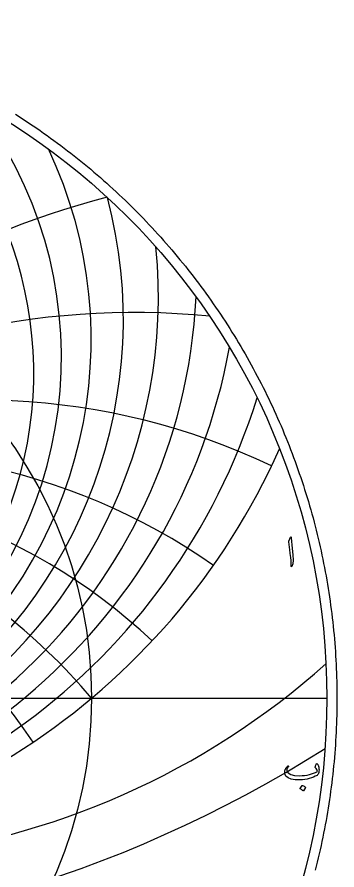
# Model space of a CAD drawing. Header units: millimetres. Extents: x -80 to 80, y -80 to 82.
# Drawn here: x 43.2 to 80.4, y -20 to 79.2 of the extents above; entities that cross this region are included whole.
import ezdxf

# ---------------------------------------------------------------- set-up
doc = ezdxf.new("R2010")
doc.units = ezdxf.units.MM
for name, color, linetype in [('CUT_OUTER', 1, 'Continuous'), ('ENGRAVE', 7, 'Continuous'), ('ENGRAVE_FINE', 8, 'Continuous'), ('TEXT', 5, 'Continuous')]:
    doc.layers.add(name, color=color, linetype=linetype)

msp = doc.modelspace()

# ---------------------------------------------------------------- linework, layer by layer
at = {"layer": 'CUT_OUTER'}
msp.add_lwpolyline([(42.9978, 67.9009), (43.4136, 67.6358), (43.8278, 67.3681), (44.2403, 67.0979), (44.6512, 66.8252), (45.0604, 66.55), (45.4679, 66.2722), (45.8736, 65.992), (46.2777, 65.7093), (46.68, 65.4241), (47.0806, 65.1364), (47.4794, 64.8463), (47.8764, 64.5538), (48.2715, 64.2588), (48.6649, 63.9614), (49.0565, 63.6616), (49.4462, 63.3594), (49.834, 63.0548), (50.22, 62.7479), (50.604, 62.4385), (50.9862, 62.1269), (51.3664, 61.8128), (51.7447, 61.4965), (52.1211, 61.1778), (52.4955, 60.8569), (52.8679, 60.5336), (53.2384, 60.2081), (53.6068, 59.8803), (53.9732, 59.5502), (54.3376, 59.2179), (54.6999, 58.8834), (55.0602, 58.5467), (55.4184, 58.2077), (55.7745, 57.8666), (56.1285, 57.5233), (56.4804, 57.1778), (56.8302, 56.8302), (57.1778, 56.4804), (57.5233, 56.1285), (57.8666, 55.7745), (58.2077, 55.4184), (58.5467, 55.0602), (58.8834, 54.6999), (59.2179, 54.3376), (59.5502, 53.9732), (59.8803, 53.6068), (60.2081, 53.2384), (60.5336, 52.8679), (60.8569, 52.4955), (61.1778, 52.1211), (61.4965, 51.7447), (61.8128, 51.3664), (62.1269, 50.9862), (62.4385, 50.604), (62.7479, 50.22), (63.0548, 49.834), (63.3594, 49.4462), (63.6616, 49.0565), (63.9614, 48.6649), (64.2588, 48.2715), (64.5538, 47.8764), (64.8463, 47.4794), (65.1364, 47.0806), (65.4241, 46.68), (65.7093, 46.2777), (65.992, 45.8736), (66.2722, 45.4679), (66.55, 45.0604), (66.8252, 44.6512), (67.0979, 44.2403), (67.3681, 43.8278), (67.6358, 43.4136), (67.9009, 42.9978), (68.1634, 42.5803), (68.4234, 42.1613), (68.6808, 41.7406), (68.9356, 41.3184), (69.1879, 40.8947), (69.4375, 40.4694), (69.6845, 40.0426), (69.9289, 39.6142), (70.1706, 39.1844), (70.4098, 38.7531), (70.6462, 38.3204), (70.88, 37.8862), (71.1111, 37.4505), (71.3396, 37.0135), (71.5654, 36.5751), (71.7884, 36.1353), (72.0088, 35.6941), (72.2265, 35.2516), (72.4414, 34.8078), (72.6536, 34.3626), (72.8631, 33.9162), (73.0698, 33.4684), (73.2738, 33.0195), (73.475, 32.5692), (73.6735, 32.1178), (73.8692, 31.6651), (74.0621, 31.2113), (74.2522, 30.7563), (74.4395, 30.3001), (74.624, 29.8428), (74.8057, 29.3843), (74.9846, 28.9248), (75.1607, 28.4641), (75.3339, 28.0024), (75.5043, 27.5396), (75.6719, 27.0758), (75.8366, 26.611), (75.9985, 26.1452), (76.1575, 25.6784), (76.3136, 25.2106), (76.4668, 24.7419), (76.6172, 24.2722), (76.7647, 23.8016), (76.9093, 23.3302), (77.051, 22.8578), (77.1898, 22.3846), (77.3257, 21.9106), (77.4587, 21.4357), (77.5888, 20.96), (77.7159, 20.4836), (77.8401, 20.0063), (77.9614, 19.5283), (78.0798, 19.0496), (78.1952, 18.5701), (78.3077, 18.09), (78.4172, 17.6092), (78.5238, 17.1277), (78.6274, 16.6455), (78.728, 16.1628), (78.8257, 15.6794), (78.9204, 15.1954), (79.0122, 14.7109), (79.101, 14.2258), (79.1868, 13.7402), (79.2696, 13.2541), (79.3494, 12.7674), (79.4263, 12.2803), (79.5001, 11.7927), (79.571, 11.3047), (79.6388, 10.8163), (79.7037, 10.3274), (79.7656, 9.8381), (79.8244, 9.3485), (79.8803, 8.8586), (79.9332, 8.3683), (79.983, 7.8776), (80.0298, 7.3867), (80.0736, 6.8955), (80.1144, 6.4041), (80.1522, 5.9124), (80.187, 5.4205), (80.2188, 4.9283), (80.2475, 4.436), (80.2732, 3.9436), (80.2959, 3.4509), (80.3155, 2.9582), (80.3322, 2.4653), (80.3458, 1.9724), (80.3564, 1.4793), (80.3639, 0.9863), (80.3685, 0.4931), (80.37, 0), (80.3685, -0.4931), (80.3639, -0.9863), (80.3564, -1.4793), (80.3458, -1.9724), (80.3322, -2.4653), (80.3155, -2.9582), (80.2959, -3.4509), (80.2732, -3.9436), (80.2475, -4.436), (80.2188, -4.9283), (80.187, -5.4205), (80.1522, -5.9124), (80.1144, -6.4041), (80.0736, -6.8955), (80.0298, -7.3867), (79.983, -7.8776), (79.9332, -8.3683), (79.8803, -8.8586), (79.8244, -9.3485), (79.7656, -9.8381), (79.7037, -10.3274), (79.6388, -10.8163), (79.571, -11.3047), (79.5001, -11.7927), (79.4263, -12.2803), (79.3494, -12.7674), (79.2696, -13.2541), (79.1868, -13.7402), (79.101, -14.2258), (79.0122, -14.7109), (78.9204, -15.1954), (78.8257, -15.6794), (78.728, -16.1628), (78.6274, -16.6455), (78.5238, -17.1277), (78.4172, -17.6092), (78.3077, -18.09), (78.1952, -18.5701), (78.0798, -19.0496), (77.9614, -19.5283), (77.8401, -20.0063)], dxfattribs=at)
at = {"layer": 'ENGRAVE'}
msp.add_lwpolyline([(-79.2, 0), (79.2, 0)], dxfattribs=at)
for radius in [79.2, 51.8435]:
    msp.add_circle((0, 0), radius, dxfattribs=at)
for centre, radius, start, end in [((0, 44.0485), 55.5419, 165.229653, 14.770347), ((0, 61.7847), 80.6541, 203.97548, 336.02452), ((0, -43.5018), 67.6769, 40, 140), ((0, -43.5018), 67.6769, 40, 140), ((19.0512, 71.1001), 90.0328, 276.018696, 311.831683)]:
    msp.add_arc(centre, radius, start, end, dxfattribs=at)
at = {"layer": 'ENGRAVE_FINE'}
for centre, radius, start, end in [((0, 37.8404), 45.1265, 124.801633, 55.198367), ((0, 39.6686), 48.3442, 141.990147, 38.009853), ((0, 41.7254), 51.8027, 154.69046, 25.30954), ((80.6541, -43.5018), 105.2865, 104.862362, 164.907439), ((80.6541, -43.5018), 105.2865, 104.862362, 164.907439), ((0, 46.6844), 59.6105, 174.434401, 5.565599), ((0, 49.6913), 64.0688, 182.713134, 357.286866), ((56.7876, -43.5018), 88.3459, 84.288008, 160.73486), ((56.7876, -43.5018), 88.3459, 84.288008, 160.73486), ((0, 53.1427), 68.9929, 190.30301, 349.69699), ((0, 57.1329), 74.4795, 197.355869, 342.644131), ((39.0733, -43.5018), 78.1465, 64.455888, 156.265262), ((39.0733, -43.5018), 78.1465, 64.455888, 156.265262), ((24.6324, -43.5018), 72.0202, 54.931125, 151.40453), ((24.6324, -43.5018), 72.0202, 54.931125, 151.40453), ((-11.9333, -43.5018), 68.7209, 33.966107, 133.101185), ((-11.9333, -43.5018), 68.7209, 33.966107, 133.101185), ((11.9333, -43.5018), 68.7209, 46.898815, 146.033893), ((11.9333, -43.5018), 68.7209, 46.898815, 146.033893), ((0, 118.9871), 147.7245, 237.678517, 302.321483)]:
    msp.add_arc(centre, radius, start, end, dxfattribs=at)
at = {"layer": 'TEXT'}
for points in [[(74.9333, 18.6364), (74.9811, 18.7289), (75.0195, 18.7613), (75.0485, 18.7339), (75.0682, 18.6464), (75.1831, 17.4224), (75.2515, 16.6711), (75.2668, 16.0709), (75.229, 15.6219), (75.1381, 15.324), (75.1216, 15.2996), (75.1069, 15.2865), (75.0941, 15.2846), (75.0832, 15.294), (75.0744, 15.3087), (75.0682, 15.3277), (75.0644, 15.3512), (75.0632, 15.3789), (75.0632, 15.5953), (75.0532, 15.8249), (75.0332, 16.0675), (75.0032, 16.3232), (74.9967, 16.39), (74.977, 16.5705), (74.9442, 16.8647), (74.8983, 17.2725), (74.7884, 18.1768), (74.7859, 18.2249), (74.7884, 18.2692), (74.7959, 18.3098), (74.8084, 18.3467)], [(78.0761, -7.6064), (78.1097, -7.6485), (78.1405, -7.6951), (78.1684, -7.746), (78.1935, -7.8012), (78.2159, -7.8606), (78.2354, -7.9236), (78.2521, -7.9905), (78.266, -8.061), (78.2841, -8.2028), (78.2885, -8.3433), (78.2791, -8.4826), (78.256, -8.6206), (78.221, -8.7436), (78.176, -8.8429), (78.1211, -8.9185), (78.0561, -8.9703), (77.8501, -9.0793), (77.6315, -9.1764), (77.4004, -9.2617), (77.1568, -9.335), (76.9008, -9.3959), (76.6322, -9.4437), (76.3512, -9.4784), (76.0577, -9.4999), (75.5075, -9.4943), (75.056, -9.4175), (74.7031, -9.2695), (74.4489, -9.0503), (74.3446, -8.8788), (74.2966, -8.6943), (74.3047, -8.4966), (74.369, -8.2858), (74.3907, -8.2404), (74.4158, -8.194), (74.4444, -8.1467), (74.4764, -8.0985), (74.5119, -8.0493), (74.5507, -7.9992), (74.593, -7.9481), (74.6388, -7.8962), (74.6541, -7.8815), (74.67, -7.8724), (74.6866, -7.869), (74.7037, -7.8712), (74.7153, -7.8755), (74.725, -7.8837), (74.7328, -7.8955), (74.7387, -7.9111), (74.7415, -7.9258), (74.74, -7.9399), (74.734, -7.9533), (74.7237, -7.9661), (74.6809, -8.017), (74.6425, -8.0698), (74.6085, -8.1244), (74.5788, -8.1809), (74.5585, -8.235), (74.5476, -8.2871), (74.546, -8.3374), (74.5539, -8.3858), (74.71, -8.6684), (75.0035, -8.8666), (75.4344, -8.9806), (76.0027, -9.0103), (76.3151, -8.9983), (76.6129, -8.9722), (76.8959, -8.9321), (77.1643, -8.8779), (77.4184, -8.8097), (77.6583, -8.7274), (77.8842, -8.631), (78.0961, -8.5207), (78.0755, -8.4176), (78.0287, -8.3033), (77.9556, -8.1778), (77.8563, -8.041), (77.8532, -8.0279), (77.8538, -8.0036), (77.8582, -7.968), (77.8663, -7.9211), (77.8685, -7.9164), (77.87, -7.9124), (77.871, -7.909), (77.8713, -7.9061), (77.8875, -7.8424), (77.9113, -7.7712), (77.9425, -7.6926), (77.9812, -7.6064), (77.9984, -7.5801), (78.0199, -7.5714), (78.0458, -7.5801), (78.0761, -7.6064)], [(76.3325, -10.1494), (76.3387, -10.1432), (76.3475, -10.1394), (76.3587, -10.1382), (76.3724, -10.1394), (76.4696, -10.1788), (76.5611, -10.2268), (76.6469, -10.2837), (76.7272, -10.3492), (76.735, -10.3592), (76.7384, -10.3692), (76.7375, -10.3792), (76.7322, -10.3892), (76.4973, -10.7689), (76.4886, -10.778), (76.4774, -10.7802), (76.4636, -10.7755), (76.4474, -10.7639), (76.4333, -10.7539), (76.4112, -10.7389), (76.3809, -10.719), (76.3425, -10.694), (76.2953, -10.664), (76.2388, -10.629), (76.1729, -10.5891), (76.0977, -10.5441), (76.0877, -10.5366), (76.0827, -10.5291), (76.0827, -10.5216), (76.0877, -10.5141)]]:
    msp.add_lwpolyline(points, close=True, dxfattribs=at)

doc.saveas('drawing.dxf')
